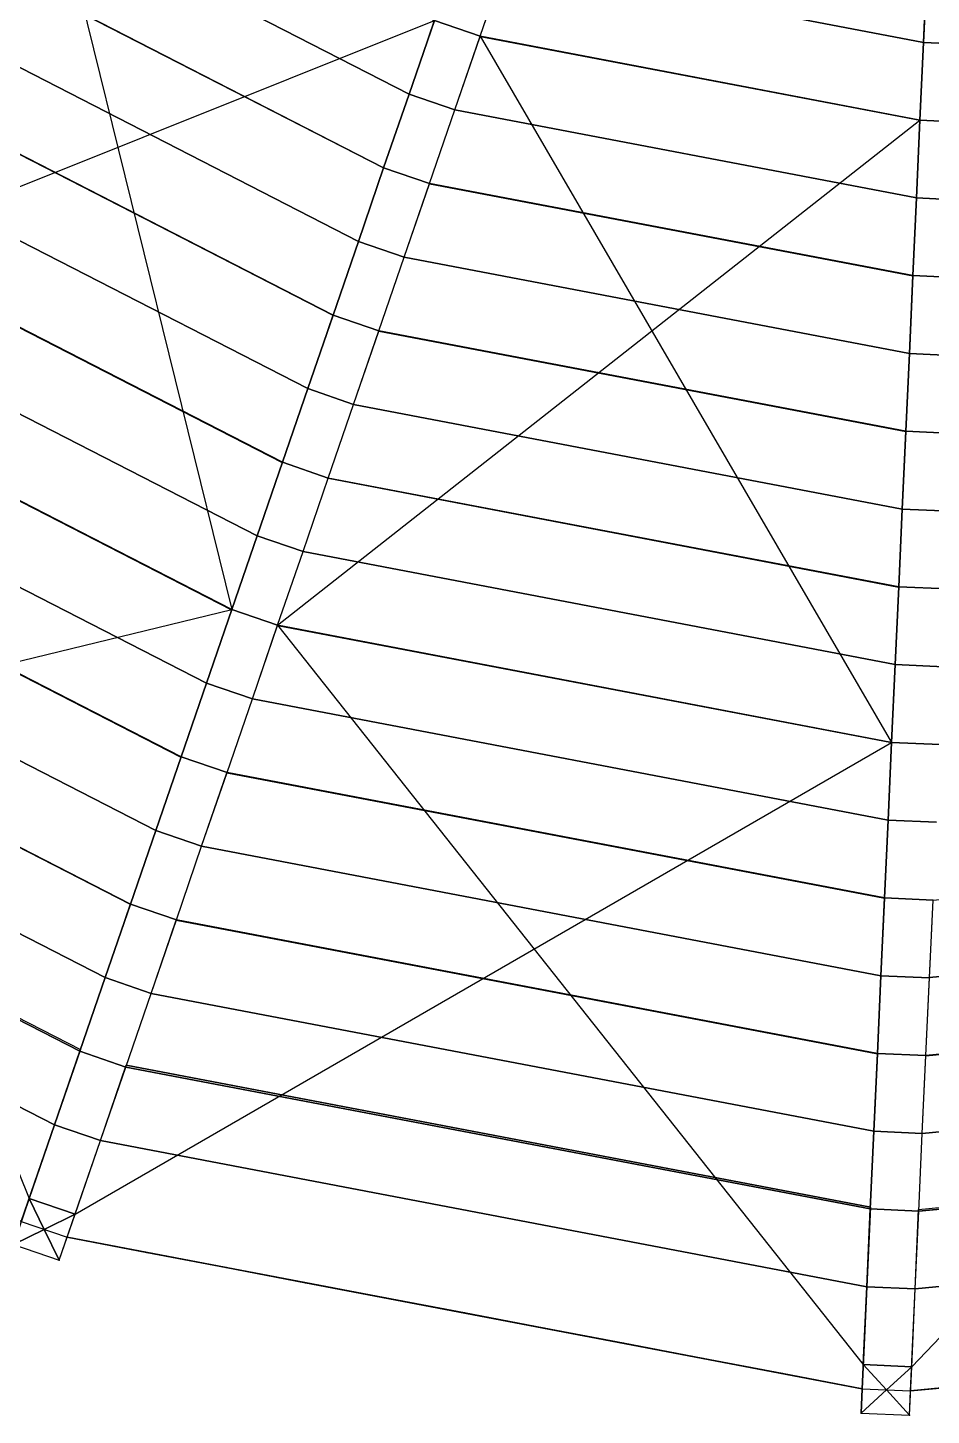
# Model space of a CAD drawing. Header units: millimetres. Extents: x -3890 to 2335, y 8273 to 14518.
# Drawn here: x -1802 to -873, y 8273 to 9701 of the extents above; entities that cross this region are included whole.
import ezdxf

# ---------------------------------------------------------------- set-up
doc = ezdxf.new("R2010")
doc.units = ezdxf.units.MM
for name, color, linetype in [('FRAMES', 2, 'Continuous'), ('JOINTS', 2, 'Continuous'), ('SHELLS', 1, 'Continuous')]:
    doc.layers.add(name, color=color, linetype=linetype)

msp = doc.modelspace()

# ---------------------------------------------------------------- linework, layer by layer
at = {"layer": 'FRAMES'}
for p, q in [((-1793.9, 9918.6, 1601.2), (-1592.5, 9102, 1429.5)), ((-1886.6, 9787.8, 1683.5), (-1436.1, 9556.7, 1683.5)), ((-1336.7, 9692, 1601.2), (-1310.6, 9767.8, 1618.7)), ((-1336.7, 9692, 1721.2), (-1310.6, 9767.8, 1738.7)), ((-1336.7, 9692, 1601.2), (-1310.6, 9767.8, 1738.7)), ((-880.4, 9685.7, 1618.7), (-876.8, 9765.8, 1635.5)), ((-880.4, 9685.7, 1738.7), (-876.8, 9765.8, 1755.5)), ((-876.8, 9765.8, 1635.5), (-880.4, 9685.7, 1738.7)), ((-2164.8, 9395.6, 1429.5), (-1383.9, 9708.3, 1601.2)), ((-1410, 9632.5, 1582.7), (-1383.9, 9708.3, 1601.2)), ((-1410, 9632.5, 1702.7), (-1383.9, 9708.3, 1721.2)), ((-1383.9, 9708.3, 1601.2), (-1410, 9632.5, 1702.7)), ((-1383.9, 9708.3, 1601.2), (-1336.7, 9692, 1601.2)), ((-1336.7, 9692, 1721.2), (-1383.9, 9708.3, 1721.2)), ((-1362.7, 9616.2, 1582.7), (-1336.7, 9692, 1601.2)), ((-1362.7, 9616.2, 1702.7), (-1336.7, 9692, 1721.2)), ((-1362.7, 9616.2, 1702.7), (-1336.7, 9692, 1601.2)), ((-1336.7, 9692, 1601.2), (-1336.7, 9692, 1721.2)), ((-1336.7, 9692, 1721.2), (-884.1, 9605.7, 1721.2)), ((-1336.7, 9692, 1601.2), (-913.3, 8965.2, 1429.5)), ((-884.1, 9605.7, 1601.2), (-880.4, 9685.7, 1618.7)), ((-884.1, 9605.7, 1721.2), (-880.4, 9685.7, 1738.7)), ((-880.4, 9685.7, 1738.7), (-884.1, 9605.7, 1601.2)), ((-880.4, 9685.7, 1738.7), (-880.4, 9685.7, 1618.7)), ((-880.4, 9685.7, 1618.7), (-830.5, 9683.5, 1618.7)), ((-830.5, 9683.5, 1738.7), (-880.4, 9685.7, 1738.7)), ((-1979.3, 9657.1, 1642.3), (-1488.2, 9405.1, 1642.3)), ((-1436.1, 9556.7, 1563.5), (-1410, 9632.5, 1582.7)), ((-1436.1, 9556.7, 1683.5), (-1410, 9632.5, 1702.7)), ((-1410, 9632.5, 1702.7), (-1436.1, 9556.7, 1563.5)), ((-1410, 9632.5, 1702.7), (-1410, 9632.5, 1582.7)), ((-1410, 9632.5, 1582.7), (-1362.7, 9616.2, 1582.7)), ((-1362.7, 9616.2, 1702.7), (-1410, 9632.5, 1702.7)), ((-1388.8, 9540.4, 1563.5), (-1362.7, 9616.2, 1582.7)), ((-1388.8, 9540.4, 1683.5), (-1362.7, 9616.2, 1702.7)), ((-1388.8, 9540.4, 1563.5), (-1362.7, 9616.2, 1702.7)), ((-1362.7, 9616.2, 1582.7), (-1362.7, 9616.2, 1702.7)), ((-1545.2, 9085.7, 1429.5), (-884.1, 9605.7, 1601.2)), ((-887.7, 9525.6, 1582.7), (-884.1, 9605.7, 1601.2)), ((-887.7, 9525.6, 1702.7), (-884.1, 9605.7, 1721.2)), ((-884.1, 9605.7, 1601.2), (-887.7, 9525.6, 1702.7)), ((-884.1, 9605.7, 1721.2), (-884.1, 9605.7, 1601.2)), ((-884.1, 9605.7, 1601.2), (-834.1, 9603.4, 1601.2)), ((-834.1, 9603.4, 1721.2), (-884.1, 9605.7, 1721.2)), ((-1462.1, 9480.9, 1543.3), (-1436.1, 9556.7, 1563.5)), ((-1462.1, 9480.9, 1663.3), (-1436.1, 9556.7, 1683.5)), ((-1436.1, 9556.7, 1563.5), (-1462.1, 9480.9, 1663.3)), ((-1436.1, 9556.7, 1683.5), (-1436.1, 9556.7, 1563.5)), ((-1436.1, 9556.7, 1563.5), (-1388.8, 9540.4, 1563.5)), ((-1388.8, 9540.4, 1683.5), (-1436.1, 9556.7, 1683.5)), ((-1414.9, 9464.6, 1543.3), (-1388.8, 9540.4, 1563.5)), ((-1414.9, 9464.6, 1663.3), (-1388.8, 9540.4, 1683.5)), ((-1414.9, 9464.6, 1663.3), (-1388.8, 9540.4, 1563.5)), ((-1388.8, 9540.4, 1563.5), (-1388.8, 9540.4, 1683.5)), ((-1388.8, 9540.4, 1683.5), (-891.4, 9445.6, 1683.5)), ((-2072.1, 9526.3, 1597.7), (-1540.3, 9253.5, 1597.7)), ((-891.4, 9445.6, 1563.5), (-887.7, 9525.6, 1582.7)), ((-891.4, 9445.6, 1683.5), (-887.7, 9525.6, 1702.7)), ((-887.7, 9525.6, 1702.7), (-891.4, 9445.6, 1563.5)), ((-887.7, 9525.6, 1702.7), (-887.7, 9525.6, 1582.7)), ((-887.7, 9525.6, 1582.7), (-837.8, 9523.3, 1582.7)), ((-837.8, 9523.3, 1702.7), (-887.7, 9525.6, 1702.7)), ((-1488.2, 9405.1, 1522.3), (-1462.1, 9480.9, 1543.3)), ((-1488.2, 9405.1, 1642.3), (-1462.1, 9480.9, 1663.3)), ((-1462.1, 9480.9, 1663.3), (-1488.2, 9405.1, 1522.3)), ((-1462.1, 9480.9, 1663.3), (-1462.1, 9480.9, 1543.3)), ((-1462.1, 9480.9, 1543.3), (-1414.9, 9464.6, 1543.3)), ((-1414.9, 9464.6, 1663.3), (-1462.1, 9480.9, 1663.3)), ((-1440.9, 9388.9, 1522.3), (-1414.9, 9464.6, 1543.3)), ((-1440.9, 9388.9, 1642.3), (-1414.9, 9464.6, 1663.3)), ((-1440.9, 9388.9, 1522.3), (-1414.9, 9464.6, 1663.3)), ((-1414.9, 9464.6, 1543.3), (-1414.9, 9464.6, 1663.3)), ((-895, 9365.5, 1543.3), (-891.4, 9445.6, 1563.5)), ((-895, 9365.5, 1663.3), (-891.4, 9445.6, 1683.5)), ((-891.4, 9445.6, 1563.5), (-895, 9365.5, 1663.3)), ((-891.4, 9445.6, 1683.5), (-891.4, 9445.6, 1563.5)), ((-891.4, 9445.6, 1563.5), (-841.4, 9443.3, 1563.5)), ((-841.4, 9443.3, 1683.5), (-891.4, 9445.6, 1683.5)), ((-1514.3, 9329.3, 1500.4), (-1488.2, 9405.1, 1522.3)), ((-1514.3, 9329.3, 1620.4), (-1488.2, 9405.1, 1642.3)), ((-1488.2, 9405.1, 1522.3), (-1514.3, 9329.3, 1620.4)), ((-1488.2, 9405.1, 1642.3), (-1488.2, 9405.1, 1522.3)), ((-1488.2, 9405.1, 1522.3), (-1440.9, 9388.9, 1522.3)), ((-1440.9, 9388.9, 1642.3), (-1488.2, 9405.1, 1642.3)), ((-2164.8, 9395.6, 1549.5), (-1592.5, 9102, 1549.5)), ((-2164.8, 9395.6, 1429.5), (-1801, 8495.7, 1200)), ((-1467, 9313.1, 1500.4), (-1440.9, 9388.9, 1522.3)), ((-1467, 9313.1, 1620.4), (-1440.9, 9388.9, 1642.3)), ((-1467, 9313.1, 1620.4), (-1440.9, 9388.9, 1522.3)), ((-1440.9, 9388.9, 1522.3), (-1440.9, 9388.9, 1642.3)), ((-1440.9, 9388.9, 1642.3), (-898.7, 9285.5, 1642.3)), ((-898.7, 9285.5, 1522.3), (-895, 9365.5, 1543.3)), ((-898.7, 9285.5, 1642.3), (-895, 9365.5, 1663.3)), ((-895, 9365.5, 1663.3), (-898.7, 9285.5, 1522.3)), ((-895, 9365.5, 1663.3), (-895, 9365.5, 1543.3)), ((-895, 9365.5, 1543.3), (-845.1, 9363.2, 1543.3)), ((-845.1, 9363.2, 1663.3), (-895, 9365.5, 1663.3)), ((-1540.3, 9253.5, 1477.7), (-1514.3, 9329.3, 1500.4)), ((-1540.3, 9253.5, 1597.7), (-1514.3, 9329.3, 1620.4)), ((-1514.3, 9329.3, 1620.4), (-1540.3, 9253.5, 1477.7)), ((-1514.3, 9329.3, 1620.4), (-1514.3, 9329.3, 1500.4)), ((-1514.3, 9329.3, 1500.4), (-1467, 9313.1, 1500.4)), ((-1467, 9313.1, 1620.4), (-1514.3, 9329.3, 1620.4)), ((-1493.1, 9237.3, 1477.7), (-1467, 9313.1, 1500.4)), ((-1493.1, 9237.3, 1597.7), (-1467, 9313.1, 1620.4)), ((-1493.1, 9237.3, 1477.7), (-1467, 9313.1, 1620.4)), ((-1467, 9313.1, 1500.4), (-1467, 9313.1, 1620.4)), ((-902.3, 9205.4, 1500.4), (-898.7, 9285.5, 1522.3)), ((-902.3, 9205.4, 1620.4), (-898.7, 9285.5, 1642.3)), ((-898.7, 9285.5, 1522.3), (-902.3, 9205.4, 1620.4)), ((-898.7, 9285.5, 1642.3), (-898.7, 9285.5, 1522.3)), ((-898.7, 9285.5, 1522.3), (-848.8, 9283.2, 1522.3)), ((-848.8, 9283.2, 1642.3), (-898.7, 9285.5, 1642.3)), ((-2257.5, 9264.9, 1497.8), (-1644.6, 8950.4, 1497.8)), ((-1566.4, 9177.8, 1454.1), (-1540.3, 9253.5, 1477.7)), ((-1566.4, 9177.8, 1574.1), (-1540.3, 9253.5, 1597.7)), ((-1540.3, 9253.5, 1477.7), (-1566.4, 9177.8, 1574.1)), ((-1540.3, 9253.5, 1597.7), (-1540.3, 9253.5, 1477.7)), ((-1540.3, 9253.5, 1477.7), (-1493.1, 9237.3, 1477.7)), ((-1493.1, 9237.3, 1597.7), (-1540.3, 9253.5, 1597.7)), ((-1519.1, 9161.5, 1454.1), (-1493.1, 9237.3, 1477.7)), ((-1519.1, 9161.5, 1574.1), (-1493.1, 9237.3, 1597.7)), ((-1519.1, 9161.5, 1574.1), (-1493.1, 9237.3, 1477.7)), ((-1493.1, 9237.3, 1477.7), (-1493.1, 9237.3, 1597.7)), ((-1493.1, 9237.3, 1597.7), (-906, 9125.3, 1597.7)), ((-906, 9125.3, 1477.7), (-902.3, 9205.4, 1500.4)), ((-906, 9125.3, 1597.7), (-902.3, 9205.4, 1620.4)), ((-902.3, 9205.4, 1620.4), (-906, 9125.3, 1477.7)), ((-902.3, 9205.4, 1620.4), (-902.3, 9205.4, 1500.4)), ((-902.3, 9205.4, 1500.4), (-852.4, 9203.1, 1500.4)), ((-852.4, 9203.1, 1620.4), (-902.3, 9205.4, 1620.4)), ((-1592.5, 9102, 1429.5), (-1566.4, 9177.8, 1454.1)), ((-1592.5, 9102, 1549.5), (-1566.4, 9177.8, 1574.1)), ((-1566.4, 9177.8, 1574.1), (-1592.5, 9102, 1429.5)), ((-1566.4, 9177.8, 1574.1), (-1566.4, 9177.8, 1454.1)), ((-1566.4, 9177.8, 1454.1), (-1519.1, 9161.5, 1454.1)), ((-1519.1, 9161.5, 1574.1), (-1566.4, 9177.8, 1574.1)), ((-1545.2, 9085.7, 1429.5), (-1519.1, 9161.5, 1454.1)), ((-1545.2, 9085.7, 1549.5), (-1519.1, 9161.5, 1574.1)), ((-1545.2, 9085.7, 1429.5), (-1519.1, 9161.5, 1574.1)), ((-1519.1, 9161.5, 1454.1), (-1519.1, 9161.5, 1574.1)), ((-2350.2, 9134.1, 1442.3), (-1696.7, 8798.8, 1442.3)), ((-909.7, 9045.3, 1454.1), (-906, 9125.3, 1477.7)), ((-909.7, 9045.3, 1574.1), (-906, 9125.3, 1597.7)), ((-906, 9125.3, 1477.7), (-909.7, 9045.3, 1574.1)), ((-906, 9125.3, 1597.7), (-906, 9125.3, 1477.7)), ((-906, 9125.3, 1477.7), (-856.1, 9123.1, 1477.7)), ((-856.1, 9123.1, 1597.7), (-906, 9125.3, 1597.7)), ((-2535.7, 8872.6, 1200), (-1592.5, 9102, 1429.5)), ((-1618.5, 9026.2, 1404.1), (-1592.5, 9102, 1429.5)), ((-1618.5, 9026.2, 1524.1), (-1592.5, 9102, 1549.5)), ((-1592.5, 9102, 1429.5), (-1618.5, 9026.2, 1524.1)), ((-1592.5, 9102, 1549.5), (-1592.5, 9102, 1429.5)), ((-1592.5, 9102, 1429.5), (-1545.2, 9085.7, 1429.5)), ((-1545.2, 9085.7, 1549.5), (-1592.5, 9102, 1549.5)), ((-1571.2, 9009.9, 1404.1), (-1545.2, 9085.7, 1429.5)), ((-1571.2, 9009.9, 1524.1), (-1545.2, 9085.7, 1549.5)), ((-1571.2, 9009.9, 1524.1), (-1545.2, 9085.7, 1429.5)), ((-1545.2, 9085.7, 1429.5), (-1545.2, 9085.7, 1549.5)), ((-1545.2, 9085.7, 1549.5), (-913.3, 8965.2, 1549.5)), ((-1545.2, 9085.7, 1429.5), (-942.6, 8324.8, 1200)), ((-913.3, 8965.2, 1429.5), (-909.7, 9045.3, 1454.1)), ((-913.3, 8965.2, 1549.5), (-909.7, 9045.3, 1574.1)), ((-909.7, 9045.3, 1574.1), (-913.3, 8965.2, 1429.5)), ((-909.7, 9045.3, 1574.1), (-909.7, 9045.3, 1454.1)), ((-909.7, 9045.3, 1454.1), (-859.7, 9043, 1454.1)), ((-859.7, 9043, 1574.1), (-909.7, 9045.3, 1574.1)), ((-1644.6, 8950.4, 1377.8), (-1618.5, 9026.2, 1404.1)), ((-1644.6, 8950.4, 1497.8), (-1618.5, 9026.2, 1524.1)), ((-1618.5, 9026.2, 1524.1), (-1644.6, 8950.4, 1377.8)), ((-1618.5, 9026.2, 1524.1), (-1618.5, 9026.2, 1404.1)), ((-1618.5, 9026.2, 1404.1), (-1571.2, 9009.9, 1404.1)), ((-1571.2, 9009.9, 1524.1), (-1618.5, 9026.2, 1524.1)), ((-892.6, 8322.5, 1200), (-222.9, 9025, 1429.5)), ((-2443, 9003.4, 1383.1), (-1748.8, 8647.3, 1383.1)), ((-1597.3, 8934.1, 1377.8), (-1571.2, 9009.9, 1404.1)), ((-1597.3, 8934.1, 1497.8), (-1571.2, 9009.9, 1524.1)), ((-1597.3, 8934.1, 1377.8), (-1571.2, 9009.9, 1524.1)), ((-1571.2, 9009.9, 1404.1), (-1571.2, 9009.9, 1524.1)), ((-1753.7, 8479.4, 1200), (-913.3, 8965.2, 1429.5)), ((-917, 8885.2, 1404.1), (-913.3, 8965.2, 1429.5)), ((-917, 8885.2, 1524.1), (-913.3, 8965.2, 1549.5)), ((-913.3, 8965.2, 1429.5), (-917, 8885.2, 1524.1)), ((-913.3, 8965.2, 1549.5), (-913.3, 8965.2, 1429.5)), ((-913.3, 8965.2, 1429.5), (-863.4, 8962.9, 1429.5)), ((-863.4, 8962.9, 1549.5), (-913.3, 8965.2, 1549.5)), ((-1670.7, 8874.6, 1350.5), (-1644.6, 8950.4, 1377.8)), ((-1670.7, 8874.6, 1470.5), (-1644.6, 8950.4, 1497.8)), ((-1644.6, 8950.4, 1377.8), (-1670.7, 8874.6, 1470.5)), ((-1644.6, 8950.4, 1497.8), (-1644.6, 8950.4, 1377.8)), ((-1644.6, 8950.4, 1377.8), (-1597.3, 8934.1, 1377.8)), ((-1597.3, 8934.1, 1497.8), (-1644.6, 8950.4, 1497.8)), ((-1623.4, 8858.4, 1350.5), (-1597.3, 8934.1, 1377.8)), ((-1623.4, 8858.4, 1470.5), (-1597.3, 8934.1, 1497.8)), ((-1623.4, 8858.4, 1470.5), (-1597.3, 8934.1, 1377.8)), ((-1597.3, 8934.1, 1377.8), (-1597.3, 8934.1, 1497.8)), ((-1597.3, 8934.1, 1497.8), (-920.6, 8805.1, 1497.8)), ((-920.6, 8805.1, 1377.8), (-917, 8885.2, 1404.1)), ((-920.6, 8805.1, 1497.8), (-917, 8885.2, 1524.1)), ((-917, 8885.2, 1524.1), (-920.6, 8805.1, 1377.8)), ((-917, 8885.2, 1524.1), (-917, 8885.2, 1404.1)), ((-917, 8885.2, 1404.1), (-867, 8882.9, 1404.1)), ((-867, 8882.9, 1524.1), (-917, 8885.2, 1524.1)), ((-1696.7, 8798.8, 1322.3), (-1670.7, 8874.6, 1350.5)), ((-1696.7, 8798.8, 1442.3), (-1670.7, 8874.6, 1470.5)), ((-1670.7, 8874.6, 1470.5), (-1696.7, 8798.8, 1322.3)), ((-1670.7, 8874.6, 1470.5), (-1670.7, 8874.6, 1350.5)), ((-1670.7, 8874.6, 1350.5), (-1623.4, 8858.4, 1350.5)), ((-1623.4, 8858.4, 1470.5), (-1670.7, 8874.6, 1470.5)), ((-1649.4, 8782.6, 1322.3), (-1623.4, 8858.4, 1350.5)), ((-1649.4, 8782.6, 1442.3), (-1623.4, 8858.4, 1470.5)), ((-1649.4, 8782.6, 1322.3), (-1623.4, 8858.4, 1470.5)), ((-1623.4, 8858.4, 1350.5), (-1623.4, 8858.4, 1470.5)), ((-1722.8, 8723.1, 1293.2), (-1696.7, 8798.8, 1322.3)), ((-1722.8, 8723.1, 1413.2), (-1696.7, 8798.8, 1442.3)), ((-1696.7, 8798.8, 1322.3), (-1722.8, 8723.1, 1413.2)), ((-1696.7, 8798.8, 1442.3), (-1696.7, 8798.8, 1322.3)), ((-1696.7, 8798.8, 1322.3), (-1649.4, 8782.6, 1322.3)), ((-1649.4, 8782.6, 1442.3), (-1696.7, 8798.8, 1442.3)), ((-924.3, 8725, 1350.5), (-920.6, 8805.1, 1377.8)), ((-924.3, 8725, 1470.5), (-920.6, 8805.1, 1497.8)), ((-920.6, 8805.1, 1377.8), (-924.3, 8725, 1470.5)), ((-920.6, 8805.1, 1497.8), (-920.6, 8805.1, 1377.8)), ((-920.6, 8805.1, 1377.8), (-870.7, 8802.8, 1377.8)), ((-870.7, 8802.8, 1497.8), (-920.6, 8805.1, 1497.8)), ((-874.3, 8722.8, 1350.5), (-870.7, 8802.8, 1377.8)), ((-874.3, 8722.8, 1470.5), (-870.7, 8802.8, 1497.8)), ((-874.3, 8722.8, 1470.5), (-870.7, 8802.8, 1377.8)), ((-1675.5, 8706.8, 1293.2), (-1649.4, 8782.6, 1322.3)), ((-1675.5, 8706.8, 1413.2), (-1649.4, 8782.6, 1442.3)), ((-1675.5, 8706.8, 1413.2), (-1649.4, 8782.6, 1322.3)), ((-1649.4, 8782.6, 1322.3), (-1649.4, 8782.6, 1442.3)), ((-1649.4, 8782.6, 1442.3), (-927.9, 8645, 1442.3)), ((-1748.8, 8647.3, 1263.1), (-1722.8, 8723.1, 1293.2)), ((-1748.8, 8647.3, 1383.1), (-1722.8, 8723.1, 1413.2)), ((-1722.8, 8723.1, 1413.2), (-1748.8, 8647.3, 1263.1)), ((-1722.8, 8723.1, 1413.2), (-1722.8, 8723.1, 1293.2)), ((-1722.8, 8723.1, 1293.2), (-1675.5, 8706.8, 1293.2)), ((-1675.5, 8706.8, 1413.2), (-1722.8, 8723.1, 1413.2)), ((-927.9, 8645, 1322.3), (-924.3, 8725, 1350.5)), ((-927.9, 8645, 1442.3), (-924.3, 8725, 1470.5)), ((-924.3, 8725, 1470.5), (-927.9, 8645, 1322.3)), ((-924.3, 8725, 1470.5), (-924.3, 8725, 1350.5)), ((-924.3, 8725, 1350.5), (-874.3, 8722.8, 1350.5)), ((-874.3, 8722.8, 1470.5), (-924.3, 8725, 1470.5)), ((-878, 8642.7, 1322.3), (-874.3, 8722.8, 1350.5)), ((-878, 8642.7, 1442.3), (-874.3, 8722.8, 1470.5)), ((-878, 8642.7, 1322.3), (-874.3, 8722.8, 1470.5)), ((-878, 8642.7, 1442.3), (-146.7, 8713.6, 1442.3)), ((-874.3, 8722.8, 1350.5), (-874.3, 8722.8, 1470.5)), ((-1701.6, 8631, 1263.1), (-1675.5, 8706.8, 1293.2)), ((-1701.6, 8631, 1383.1), (-1675.5, 8706.8, 1413.2)), ((-1701.6, 8631, 1263.1), (-1675.5, 8706.8, 1413.2)), ((-1675.5, 8706.8, 1293.2), (-1675.5, 8706.8, 1413.2)), ((-1774.9, 8571.5, 1232), (-1748.8, 8647.3, 1263.1)), ((-1774.9, 8571.5, 1352), (-1748.8, 8647.3, 1383.1)), ((-1748.8, 8647.3, 1263.1), (-1774.9, 8571.5, 1352)), ((-1748.8, 8647.3, 1383.1), (-1748.8, 8647.3, 1263.1)), ((-1748.8, 8647.3, 1263.1), (-1701.6, 8631, 1263.1)), ((-1701.6, 8631, 1383.1), (-1748.8, 8647.3, 1383.1)), ((-931.6, 8564.9, 1293.2), (-927.9, 8645, 1322.3)), ((-931.6, 8564.9, 1413.2), (-927.9, 8645, 1442.3)), ((-927.9, 8645, 1322.3), (-931.6, 8564.9, 1413.2)), ((-927.9, 8645, 1442.3), (-927.9, 8645, 1322.3)), ((-927.9, 8645, 1322.3), (-878, 8642.7, 1322.3)), ((-878, 8642.7, 1442.3), (-927.9, 8645, 1442.3)), ((-881.7, 8562.7, 1293.2), (-878, 8642.7, 1322.3)), ((-881.7, 8562.7, 1413.2), (-878, 8642.7, 1442.3)), ((-881.7, 8562.7, 1413.2), (-878, 8642.7, 1322.3)), ((-878, 8642.7, 1322.3), (-878, 8642.7, 1442.3)), ((-1727.6, 8555.2, 1232), (-1701.6, 8631, 1263.1)), ((-1727.6, 8555.2, 1352), (-1701.6, 8631, 1383.1)), ((-1727.6, 8555.2, 1352), (-1701.6, 8631, 1263.1)), ((-1701.6, 8631, 1263.1), (-1701.6, 8631, 1383.1)), ((-1701.6, 8631, 1383.1), (-935.3, 8484.9, 1383.1)), ((-1817.2, 8448.4, 1200), (-1774.9, 8571.5, 1352)), ((-1809.1, 8472.1, 1320), (-1774.9, 8571.5, 1352)), ((-1801, 8495.7, 1200), (-1774.9, 8571.5, 1232)), ((-1774.9, 8571.5, 1352), (-1801, 8495.7, 1200)), ((-1774.9, 8571.5, 1352), (-1774.9, 8571.5, 1232)), ((-1774.9, 8571.5, 1232), (-1727.6, 8555.2, 1232)), ((-1727.6, 8555.2, 1352), (-1774.9, 8571.5, 1352)), ((-935.3, 8484.9, 1263.1), (-931.6, 8564.9, 1293.2)), ((-935.3, 8484.9, 1383.1), (-931.6, 8564.9, 1413.2)), ((-931.6, 8564.9, 1413.2), (-935.3, 8484.9, 1263.1)), ((-931.6, 8564.9, 1413.2), (-931.6, 8564.9, 1293.2)), ((-931.6, 8564.9, 1293.2), (-881.7, 8562.7, 1293.2)), ((-881.7, 8562.7, 1413.2), (-931.6, 8564.9, 1413.2)), ((-885.3, 8482.6, 1263.1), (-881.7, 8562.7, 1293.2)), ((-885.3, 8482.6, 1383.1), (-881.7, 8562.7, 1413.2)), ((-885.3, 8482.6, 1263.1), (-881.7, 8562.7, 1413.2)), ((-885.3, 8482.6, 1383.1), (-108.6, 8557.9, 1383.1)), ((-881.7, 8562.7, 1293.2), (-881.7, 8562.7, 1413.2)), ((-1770, 8432.2, 1200), (-1727.6, 8555.2, 1352)), ((-1761.8, 8455.8, 1320), (-1727.6, 8555.2, 1352)), ((-1753.7, 8479.4, 1200), (-1727.6, 8555.2, 1232)), ((-1753.7, 8479.4, 1200), (-1727.6, 8555.2, 1352)), ((-1727.6, 8555.2, 1232), (-1727.6, 8555.2, 1352)), ((-1809.1, 8472.1, 1200), (-1801, 8495.7, 1200)), ((-1801, 8495.7, 1200), (-1753.7, 8479.4, 1200)), ((-938.9, 8404.8, 1232), (-935.3, 8484.9, 1263.1)), ((-938.9, 8404.8, 1352), (-935.3, 8484.9, 1383.1)), ((-935.3, 8484.9, 1263.1), (-938.9, 8404.8, 1352)), ((-935.3, 8484.9, 1383.1), (-935.3, 8484.9, 1263.1)), ((-935.3, 8484.9, 1263.1), (-885.3, 8482.6, 1263.1)), ((-885.3, 8482.6, 1383.1), (-935.3, 8484.9, 1383.1)), ((-1809.1, 8472.1, 1320), (-1761.8, 8455.8, 1320)), ((-1761.8, 8455.8, 1200), (-1753.7, 8479.4, 1200)), ((-889, 8402.5, 1232), (-885.3, 8482.6, 1263.1)), ((-889, 8402.5, 1352), (-885.3, 8482.6, 1383.1)), ((-889, 8402.5, 1352), (-885.3, 8482.6, 1263.1)), ((-885.3, 8482.6, 1263.1), (-885.3, 8482.6, 1383.1)), ((-1785.5, 8463.9, 120), (-1785.5, 8463.9, 1200)), ((-1770, 8432.2, 1200), (-1761.8, 8455.8, 1200)), ((-1770, 8432.2, 1200), (-1761.8, 8455.8, 1320)), ((-1761.8, 8455.8, 1320), (-1761.8, 8455.8, 1200)), ((-1680, 8440.2, 1320), (-1761.8, 8455.8, 1320)), ((-1761.8, 8455.8, 1200), (-1680, 8440.2, 1200)), ((-1761.8, 8455.8, 1200), (-1680, 8440.2, 1320)), ((-1817.2, 8448.4, 1200), (-1770, 8432.2, 1200)), ((-1598.2, 8424.6, 1320), (-1680, 8440.2, 1320)), ((-1680, 8440.2, 1200), (-1598.2, 8424.6, 1200)), ((-1680, 8440.2, 1320), (-1680, 8440.2, 1200)), ((-1680, 8440.2, 1320), (-1598.2, 8424.6, 1200)), ((-1516.4, 8409, 1320), (-1598.2, 8424.6, 1320)), ((-1598.2, 8424.6, 1200), (-1516.4, 8409, 1200)), ((-1598.2, 8424.6, 1320), (-1598.2, 8424.6, 1200)), ((-1598.2, 8424.6, 1200), (-1516.4, 8409, 1320)), ((-1434.6, 8393.4, 1320), (-1516.4, 8409, 1320)), ((-1516.4, 8409, 1200), (-1434.6, 8393.4, 1200)), ((-1516.4, 8409, 1320), (-1516.4, 8409, 1200)), ((-1516.4, 8409, 1320), (-1434.6, 8393.4, 1200)), ((-944.8, 8274.8, 1200), (-938.9, 8404.8, 1352)), ((-943.7, 8299.8, 1320), (-938.9, 8404.8, 1352)), ((-942.6, 8324.8, 1200), (-938.9, 8404.8, 1232)), ((-938.9, 8404.8, 1352), (-942.6, 8324.8, 1200)), ((-938.9, 8404.8, 1352), (-938.9, 8404.8, 1232)), ((-938.9, 8404.8, 1232), (-889, 8402.5, 1232)), ((-889, 8402.5, 1352), (-938.9, 8404.8, 1352)), ((-894.9, 8272.5, 1200), (-889, 8402.5, 1352)), ((-893.8, 8297.5, 1320), (-889, 8402.5, 1352)), ((-892.6, 8322.5, 1200), (-889, 8402.5, 1232)), ((-892.6, 8322.5, 1200), (-889, 8402.5, 1352)), ((-889, 8402.5, 1232), (-889, 8402.5, 1352)), ((-1352.8, 8377.8, 1320), (-1434.6, 8393.4, 1320)), ((-1434.6, 8393.4, 1200), (-1352.8, 8377.8, 1200)), ((-1434.6, 8393.4, 1320), (-1434.6, 8393.4, 1200)), ((-1434.6, 8393.4, 1200), (-1352.8, 8377.8, 1320)), ((-1271, 8362.2, 1320), (-1352.8, 8377.8, 1320)), ((-1352.8, 8377.8, 1200), (-1271, 8362.2, 1200)), ((-1352.8, 8377.8, 1320), (-1352.8, 8377.8, 1200)), ((-1352.8, 8377.8, 1320), (-1271, 8362.2, 1200)), ((-1189.1, 8346.6, 1320), (-1271, 8362.2, 1320)), ((-1271, 8362.2, 1200), (-1189.1, 8346.6, 1200)), ((-1271, 8362.2, 1320), (-1271, 8362.2, 1200)), ((-1271, 8362.2, 1200), (-1189.1, 8346.6, 1320)), ((-1107.3, 8331, 1320), (-1189.1, 8346.6, 1320)), ((-1189.1, 8346.6, 1200), (-1107.3, 8331, 1200)), ((-1189.1, 8346.6, 1320), (-1189.1, 8346.6, 1200)), ((-1189.1, 8346.6, 1320), (-1107.3, 8331, 1200)), ((-1025.5, 8315.4, 1320), (-1107.3, 8331, 1320)), ((-1107.3, 8331, 1200), (-1025.5, 8315.4, 1200)), ((-1107.3, 8331, 1320), (-1107.3, 8331, 1200)), ((-1107.3, 8331, 1200), (-1025.5, 8315.4, 1320)), ((-943.7, 8299.8, 1320), (-1025.5, 8315.4, 1320)), ((-1025.5, 8315.4, 1200), (-943.7, 8299.8, 1200)), ((-1025.5, 8315.4, 1320), (-1025.5, 8315.4, 1200)), ((-1025.5, 8315.4, 1320), (-943.7, 8299.8, 1200)), ((-942.6, 8324.8, 1200), (-943.7, 8299.8, 1200)), ((-942.6, 8324.8, 1200), (-892.6, 8322.5, 1200)), ((-893.8, 8297.5, 1200), (-892.6, 8322.5, 1200)), ((-943.7, 8299.8, 1200), (-944.8, 8274.8, 1200)), ((-944.8, 8274.8, 1200), (-943.7, 8299.8, 1320)), ((-943.7, 8299.8, 1320), (-893.8, 8297.5, 1320)), ((-943.7, 8299.8, 1200), (-943.7, 8299.8, 1320)), ((-918.7, 8298.6, 120), (-918.7, 8298.6, 1200)), ((-810.9, 8305.5, 1320), (-893.8, 8297.5, 1320)), ((-893.8, 8297.5, 1200), (-810.9, 8305.5, 1200)), ((-893.8, 8297.5, 1200), (-810.9, 8305.5, 1320)), ((-894.9, 8272.5, 1200), (-893.8, 8297.5, 1200)), ((-894.9, 8272.5, 1200), (-893.8, 8297.5, 1320)), ((-893.8, 8297.5, 1320), (-893.8, 8297.5, 1200)), ((-944.8, 8274.8, 1200), (-894.9, 8272.5, 1200))]:
    msp.add_line(p, q, dxfattribs=at)
at = {"layer": 'JOINTS'}
for p in [(-1336.7, 9692, 1601.2), (-1336.7, 9692, 1721.2), (-880.4, 9685.7, 1618.7), (-880.4, 9685.7, 1738.7), (-1410, 9632.5, 1582.7), (-1410, 9632.5, 1702.7), (-1362.7, 9616.2, 1582.7), (-1362.7, 9616.2, 1702.7), (-884.1, 9605.7, 1601.2), (-884.1, 9605.7, 1721.2), (-1436.1, 9556.7, 1563.5), (-1436.1, 9556.7, 1683.5), (-1388.8, 9540.4, 1563.5), (-1388.8, 9540.4, 1683.5), (-887.7, 9525.6, 1582.7), (-887.7, 9525.6, 1702.7), (-1462.1, 9480.9, 1543.3), (-1462.1, 9480.9, 1663.3), (-1414.9, 9464.6, 1543.3), (-1414.9, 9464.6, 1663.3), (-891.4, 9445.6, 1563.5), (-891.4, 9445.6, 1683.5), (-1488.2, 9405.1, 1522.3), (-1488.2, 9405.1, 1642.3), (-1440.9, 9388.9, 1522.3), (-1440.9, 9388.9, 1642.3), (-895, 9365.5, 1543.3), (-895, 9365.5, 1663.3), (-1514.3, 9329.3, 1500.4), (-1514.3, 9329.3, 1620.4), (-1467, 9313.1, 1500.4), (-1467, 9313.1, 1620.4), (-898.7, 9285.5, 1522.3), (-898.7, 9285.5, 1642.3), (-1540.3, 9253.5, 1477.7), (-1540.3, 9253.5, 1597.7), (-1493.1, 9237.3, 1477.7), (-1493.1, 9237.3, 1597.7), (-902.3, 9205.4, 1500.4), (-902.3, 9205.4, 1620.4), (-1566.4, 9177.8, 1454.1), (-1566.4, 9177.8, 1574.1), (-1519.1, 9161.5, 1454.1), (-1519.1, 9161.5, 1574.1), (-906, 9125.3, 1477.7), (-906, 9125.3, 1597.7), (-1592.5, 9102, 1429.5), (-1592.5, 9102, 1549.5), (-1545.2, 9085.7, 1429.5), (-1545.2, 9085.7, 1549.5), (-909.7, 9045.3, 1454.1), (-909.7, 9045.3, 1574.1), (-1618.5, 9026.2, 1404.1), (-1618.5, 9026.2, 1524.1), (-1571.2, 9009.9, 1404.1), (-1571.2, 9009.9, 1524.1), (-913.3, 8965.2, 1429.5), (-913.3, 8965.2, 1549.5), (-1644.6, 8950.4, 1377.8), (-1644.6, 8950.4, 1497.8), (-1597.3, 8934.1, 1377.8), (-1597.3, 8934.1, 1497.8), (-917, 8885.2, 1404.1), (-917, 8885.2, 1524.1), (-1670.7, 8874.6, 1350.5), (-1670.7, 8874.6, 1470.5), (-1623.4, 8858.4, 1350.5), (-1623.4, 8858.4, 1470.5), (-1696.7, 8798.8, 1322.3), (-1696.7, 8798.8, 1442.3), (-920.6, 8805.1, 1377.8), (-920.6, 8805.1, 1497.8), (-1649.4, 8782.6, 1322.3), (-1649.4, 8782.6, 1442.3), (-1722.8, 8723.1, 1293.2), (-1722.8, 8723.1, 1413.2), (-924.3, 8725, 1350.5), (-924.3, 8725, 1470.5), (-874.3, 8722.8, 1350.5), (-874.3, 8722.8, 1470.5), (-1675.5, 8706.8, 1293.2), (-1675.5, 8706.8, 1413.2), (-1748.8, 8647.3, 1263.1), (-1748.8, 8647.3, 1383.1), (-927.9, 8645, 1322.3), (-927.9, 8645, 1442.3), (-878, 8642.7, 1322.3), (-878, 8642.7, 1442.3), (-1701.6, 8631, 1263.1), (-1701.6, 8631, 1383.1), (-1774.9, 8571.5, 1232), (-1774.9, 8571.5, 1352), (-931.6, 8564.9, 1293.2), (-931.6, 8564.9, 1413.2), (-881.7, 8562.7, 1293.2), (-881.7, 8562.7, 1413.2), (-1727.6, 8555.2, 1232), (-1727.6, 8555.2, 1352), (-1801, 8495.7, 1200), (-935.3, 8484.9, 1263.1), (-935.3, 8484.9, 1383.1), (-1753.7, 8479.4, 1200), (-885.3, 8482.6, 1263.1), (-885.3, 8482.6, 1383.1), (-1785.5, 8463.9, 1200), (-1785.5, 8463.9, 120), (-1761.8, 8455.8, 1200), (-1761.8, 8455.8, 1320), (-1770, 8432.2, 1200), (-1680, 8440.2, 1320), (-1680, 8440.2, 1200), (-1598.2, 8424.6, 1320), (-1598.2, 8424.6, 1200), (-1516.4, 8409, 1320), (-1516.4, 8409, 1200), (-938.9, 8404.8, 1232), (-938.9, 8404.8, 1352), (-889, 8402.5, 1232), (-889, 8402.5, 1352), (-1434.6, 8393.4, 1320), (-1434.6, 8393.4, 1200), (-1352.8, 8377.8, 1320), (-1352.8, 8377.8, 1200), (-1271, 8362.2, 1320), (-1271, 8362.2, 1200), (-1189.1, 8346.6, 1320), (-1189.1, 8346.6, 1200), (-1107.3, 8331, 1320), (-1107.3, 8331, 1200), (-1025.5, 8315.4, 1320), (-1025.5, 8315.4, 1200), (-942.6, 8324.8, 1200), (-892.6, 8322.5, 1200), (-943.7, 8299.8, 1200), (-943.7, 8299.8, 1320), (-918.7, 8298.6, 1200), (-918.7, 8298.6, 120), (-893.8, 8297.5, 1200), (-893.8, 8297.5, 1320), (-944.8, 8274.8, 1200), (-894.9, 8272.5, 1200)]:
    msp.add_point(p, dxfattribs=at)
at = {"layer": 'SHELLS'}
for points in [[(-1840.3, 9853.2, 1702.7), (-1794, 9918.4, 1721.9), (-1384, 9708.1, 1721.9), (-1410, 9632.5, 1702.7)], [(-1886.6, 9787.8, 1683.5), (-1840.3, 9853.2, 1702.7), (-1410, 9632.5, 1702.7), (-1436.1, 9556.7, 1683.5)], [(-1310.6, 9767.8, 1738.7), (-1284.6, 9843.4, 1756.3), (-876.8, 9765.6, 1756.3), (-880.4, 9685.7, 1738.7)], [(-1933, 9722.5, 1663.3), (-1886.7, 9787.6, 1684.3), (-1436.2, 9556.5, 1684.3), (-1462.1, 9480.9, 1663.3)], [(-1886.6, 9787.8, 1683.5), (-1886.6, 9787.8, 1683.5), (-1436.1, 9556.7, 1683.5), (-1886.6, 9787.8, 1683.5)], [(-1336.7, 9692, 1721.2), (-1310.6, 9767.8, 1738.7), (-880.4, 9685.7, 1738.7), (-884.1, 9605.7, 1721.2)], [(-1310.6, 9767.8, 1738.7), (-1310.6, 9767.8, 1738.7), (-880.4, 9685.7, 1738.7)], [(-1979.3, 9657.1, 1642.3), (-1933, 9722.5, 1663.3), (-1462.1, 9480.9, 1663.3), (-1488.2, 9405.1, 1642.3)], [(-1362.7, 9616.2, 1702.7), (-1336.7, 9691.8, 1721.9), (-884.1, 9605.5, 1721.9), (-887.7, 9525.6, 1702.7)], [(-1336.7, 9691.8, 1721.9), (-884.1, 9605.5, 1721.9), (-884.1, 9605.5, 1721.9)], [(-2025.7, 9591.7, 1620.4), (-1979.4, 9656.9, 1643.1), (-1488.3, 9404.9, 1643.1), (-1514.3, 9329.3, 1620.4)], [(-1979.4, 9656.9, 1643.1), (-1488.3, 9404.9, 1643.1), (-1488.3, 9404.9, 1643.1)], [(-1979.3, 9657.1, 1642.3), (-1979.3, 9657.1, 1642.3), (-1488.2, 9405.1, 1642.3), (-1979.3, 9657.1, 1642.3)], [(-1388.8, 9540.4, 1683.5), (-1362.7, 9616.2, 1702.7), (-887.7, 9525.6, 1702.7), (-891.4, 9445.6, 1683.5)], [(-1362.7, 9616.2, 1702.7), (-1362.7, 9616.2, 1702.7), (-887.7, 9525.6, 1702.7)], [(-2072.1, 9526.3, 1597.7), (-2025.7, 9591.7, 1620.4), (-1514.3, 9329.3, 1620.4), (-1540.3, 9253.5, 1597.7)], [(-1414.9, 9464.6, 1663.3), (-1388.8, 9540.2, 1684.3), (-891.4, 9445.4, 1684.3), (-895, 9365.5, 1663.3)], [(-1388.8, 9540.2, 1684.3), (-891.4, 9445.4, 1684.3), (-891.4, 9445.4, 1684.3)], [(-2118.4, 9461, 1574.1), (-2072.2, 9526.1, 1598.5), (-1540.4, 9253.3, 1598.5), (-1566.4, 9177.8, 1574.1)], [(-2072.2, 9526.1, 1598.5), (-1540.4, 9253.3, 1598.5), (-1540.4, 9253.3, 1598.5)], [(-2072.1, 9526.3, 1597.7), (-2072.1, 9526.3, 1597.7), (-1540.3, 9253.5, 1597.7), (-2072.1, 9526.3, 1597.7)], [(-2164.8, 9395.6, 1549.5), (-2118.4, 9461, 1574.1), (-1566.4, 9177.8, 1574.1), (-1592.5, 9102, 1549.5)], [(-2118.4, 9461, 1574.1), (-2118.4, 9461, 1574.1), (-1566.4, 9177.8, 1574.1)], [(-1440.9, 9388.9, 1642.3), (-1414.9, 9464.6, 1663.3), (-895, 9365.5, 1663.3), (-898.7, 9285.5, 1642.3)], [(-1414.9, 9464.6, 1663.3), (-1414.9, 9464.6, 1663.3), (-895, 9365.5, 1663.3)], [(-2211.1, 9330.2, 1524.1), (-2164.9, 9395.4, 1550.3), (-1592.6, 9101.7, 1550.3), (-1618.5, 9026.2, 1524.1)], [(-2164.8, 9395.6, 1549.5), (-2164.8, 9395.6, 1549.5), (-1592.5, 9102, 1549.5), (-2164.8, 9395.6, 1549.5)], [(-1467, 9313.1, 1620.4), (-1441, 9388.6, 1643.1), (-898.7, 9285.2, 1643.1), (-902.3, 9205.4, 1620.4)], [(-1441, 9388.6, 1643.1), (-898.7, 9285.2, 1643.1), (-898.7, 9285.2, 1643.1)], [(-898.7, 9285.5, 1642.3), (-1440.9, 9388.9, 1642.3), (-898.7, 9285.5, 1642.3)], [(-2257.5, 9264.9, 1497.8), (-2211.1, 9330.2, 1524.1), (-1618.5, 9026.2, 1524.1), (-1644.6, 8950.4, 1497.8)], [(-1493.1, 9237.3, 1597.7), (-1467, 9313.1, 1620.4), (-902.3, 9205.4, 1620.4), (-906, 9125.3, 1597.7)], [(-1467, 9313.1, 1620.4), (-1467, 9313.1, 1620.4), (-902.3, 9205.4, 1620.4)], [(-2303.9, 9199.5, 1470.5), (-2257.6, 9264.6, 1498.6), (-1644.7, 8950.1, 1498.6), (-1670.7, 8874.6, 1470.5)], [(-1644.6, 8950.4, 1497.8), (-2257.5, 9264.9, 1497.8), (-1644.6, 8950.4, 1497.8)], [(-1519.1, 9161.5, 1574.1), (-1493.1, 9237, 1598.5), (-906.1, 9125.1, 1598.5), (-909.7, 9045.3, 1574.1)], [(-1493.1, 9237.3, 1597.7), (-1493.1, 9237.3, 1597.7), (-906, 9125.3, 1597.7), (-1493.1, 9237.3, 1597.7)], [(-1493.1, 9237, 1598.5), (-906.1, 9125.1, 1598.5), (-906.1, 9125.1, 1598.5)], [(-2350.2, 9134.1, 1442.3), (-2303.9, 9199.5, 1470.5), (-1670.7, 8874.6, 1470.5), (-1696.7, 8798.8, 1442.3)], [(-1545.2, 9085.7, 1549.5), (-1519.1, 9161.5, 1574.1), (-909.7, 9045.3, 1574.1), (-913.3, 8965.2, 1549.5)], [(-2396.6, 9068.7, 1413.2), (-2350.4, 9133.8, 1443.1), (-1696.9, 8798.6, 1443.1), (-1722.8, 8723.1, 1413.2)], [(-2350.2, 9134.1, 1442.3), (-2350.2, 9134.1, 1442.3), (-1696.7, 8798.8, 1442.3), (-2350.2, 9134.1, 1442.3)], [(-1571.2, 9009.9, 1524.1), (-1545.2, 9085.4, 1550.3), (-913.4, 8965, 1550.3), (-917, 8885.2, 1524.1)], [(-1545.2, 9085.7, 1549.5), (-1545.2, 9085.7, 1549.5), (-913.3, 8965.2, 1549.5), (-1545.2, 9085.7, 1549.5)], [(-2443, 9003.4, 1383.1), (-2396.6, 9068.7, 1413.2), (-1722.8, 8723.1, 1413.2), (-1748.8, 8647.3, 1383.1)], [(-2396.6, 9068.7, 1413.2), (-2396.6, 9068.7, 1413.2), (-1722.8, 8723.1, 1413.2)], [(-2489.3, 8938, 1352), (-2442.1, 9005, 1377), (-1748, 8648.9, 1377), (-1774.9, 8571.5, 1352)], [(-1748.8, 8647.3, 1383.1), (-2443, 9003.4, 1383.1), (-1748.8, 8647.3, 1383.1)], [(-1597.3, 8934.1, 1497.8), (-1571.2, 9009.9, 1524.1), (-917, 8885.2, 1524.1), (-920.6, 8805.1, 1497.8)], [(-2550.1, 8852.2, 1320), (-2489.3, 8938, 1352), (-1774.9, 8571.5, 1352), (-1809.1, 8472.1, 1320)], [(-1623.4, 8858.4, 1470.5), (-1597.4, 8933.9, 1498.6), (-920.7, 8804.8, 1498.6), (-924.3, 8725, 1470.5)], [(-1597.4, 8933.9, 1498.6), (-920.7, 8804.8, 1498.6), (-920.7, 8804.8, 1498.6)], [(-920.6, 8805.1, 1497.8), (-1597.3, 8934.1, 1497.8), (-920.6, 8805.1, 1497.8)], [(-1649.4, 8782.6, 1442.3), (-1623.4, 8858.4, 1470.5), (-924.3, 8725, 1470.5), (-927.9, 8645, 1442.3)], [(-1623.4, 8858.4, 1470.5), (-1623.4, 8858.4, 1470.5), (-924.3, 8725, 1470.5)], [(-874.4, 8723.1, 1469.7), (-870.7, 8802.8, 1497.8), (-184.8, 8869.3, 1497.8), (-165.8, 8791.8, 1469.7)], [(-878, 8643, 1441.5), (-874.4, 8723.1, 1469.7), (-165.8, 8791.8, 1469.7), (-146.8, 8713.9, 1441.5)], [(-1675.5, 8706.8, 1413.2), (-1649.5, 8782.3, 1443.1), (-928, 8644.7, 1443.1), (-931.6, 8564.9, 1413.2)], [(-1649.5, 8782.3, 1443.1), (-928, 8644.7, 1443.1), (-928, 8644.7, 1443.1)], [(-1649.4, 8782.6, 1442.3), (-1649.4, 8782.6, 1442.3), (-927.9, 8645, 1442.3), (-1649.4, 8782.6, 1442.3)], [(-881.7, 8562.7, 1413.2), (-878, 8642.4, 1443.1), (-146.7, 8713.3, 1443.1), (-127.7, 8635.8, 1413.2)], [(-878, 8643, 1441.5), (-878, 8643, 1441.5), (-146.8, 8713.9, 1441.5), (-878, 8643, 1441.5)], [(-878, 8642.4, 1443.1), (-878, 8642.4, 1443.1), (-878, 8642.4, 1443.1), (-146.7, 8713.3, 1443.1)], [(-1701.6, 8631, 1383.1), (-1675.5, 8706.8, 1413.2), (-931.6, 8564.9, 1413.2), (-935.3, 8484.9, 1383.1)], [(-1675.5, 8706.8, 1413.2), (-1675.5, 8706.8, 1413.2), (-931.6, 8564.9, 1413.2)], [(-1727.6, 8555.2, 1352), (-1701.2, 8632.8, 1377), (-934.9, 8486.7, 1377), (-938.9, 8404.8, 1352)], [(-935.3, 8484.9, 1383.1), (-1701.6, 8631, 1383.1), (-935.3, 8484.9, 1383.1)], [(-1701.2, 8632.8, 1377), (-1701.2, 8632.8, 1377), (-1701.2, 8632.8, 1377), (-934.9, 8486.7, 1377)], [(-885.3, 8482.6, 1383.1), (-881.7, 8562.6, 1413.2), (-127.7, 8635.8, 1413.2), (-108.6, 8557.9, 1383.1)], [(-889, 8402.5, 1352), (-885.5, 8484.4, 1377), (-108.8, 8559.8, 1377), (-89.6, 8480.1, 1352)], [(-108.6, 8557.9, 1383.1), (-885.3, 8482.6, 1383.1), (-108.6, 8557.9, 1383.1)], [(-1761.8, 8455.8, 1320), (-1727.6, 8555.2, 1352), (-938.9, 8404.8, 1352), (-943.7, 8299.8, 1320)], [(-1785.5, 8463.9, 1200), (-1801, 8495.7, 1200), (-1817.2, 8448.4, 1200)], [(-1785.5, 8463.9, 1200), (-1753.7, 8479.4, 1200), (-1801, 8495.7, 1200)], [(-1770, 8432.2, 1200), (-1753.7, 8479.4, 1200), (-1785.5, 8463.9, 1200)], [(-893.8, 8297.5, 1320), (-889, 8402.5, 1352), (-89.6, 8480, 1352), (-64.7, 8377.9, 1320)], [(-889, 8402.5, 1352), (-889, 8402.5, 1352), (-89.6, 8480.1, 1352), (-89.6, 8480, 1352)], [(-1770, 8432.2, 1200), (-1785.5, 8463.9, 1200), (-1817.2, 8448.4, 1200)], [(-1516.4, 8409, 1320), (-1761.8, 8455.8, 1320), (-943.7, 8299.8, 1320)], [(-1271, 8362.2, 1320), (-1516.4, 8409, 1320), (-943.7, 8299.8, 1320)], [(-645, 8321.6, 1320), (-893.8, 8297.5, 1320), (-64.7, 8377.9, 1320)], [(-943.7, 8299.8, 1320), (-1271, 8362.2, 1320), (-943.7, 8299.8, 1320)], [(-918.7, 8298.6, 1200), (-942.6, 8324.8, 1200), (-944.8, 8274.8, 1200)], [(-892.6, 8322.5, 1200), (-942.6, 8324.8, 1200), (-918.7, 8298.6, 1200)], [(-894.9, 8272.5, 1200), (-892.6, 8322.5, 1200), (-918.7, 8298.6, 1200)], [(-894.9, 8272.5, 1200), (-918.7, 8298.6, 1200), (-944.8, 8274.8, 1200)]]:
    msp.add_3dface(points, dxfattribs=at)

doc.saveas('drawing.dxf')
